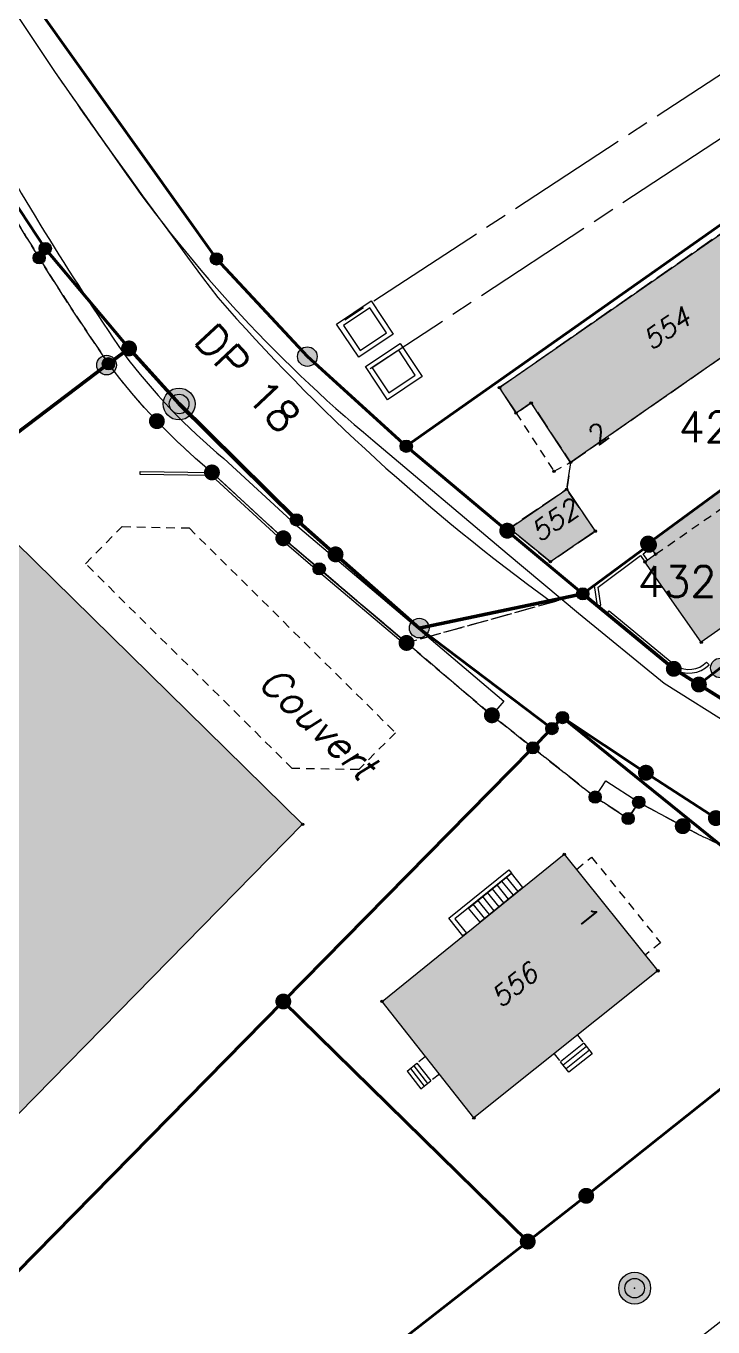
# Model space of a CAD drawing. Header units: metres. Extents: x 2513914 to 2544706, y 1140005 to 1171926.
# Drawn here: x 2515221.8 to 2515277.8, y 1146264.2 to 1146370.3 of the extents above; entities that cross this region are included whole.
import ezdxf
from ezdxf.enums import TextEntityAlignment as Align

# ---------------------------------------------------------------- set-up
doc = ezdxf.new("R2010")
doc.units = ezdxf.units.M
for name, pattern in [('MO_G', [2.5, 1.5, -1]), ('MO_I', [2, 1.5, -0.5]), ('MO_J', [1.2, 0.7, -0.5]), ('MO_L', [13.8, 10, -1, 1.8, -1])]:
    doc.linetypes.add(name, pattern=pattern)
for name, color, linetype, lineweight in [('MO_AD_NO_POLICE', 7, 'Continuous', 20), ('MO_BF', 7, 'Continuous', 40), ('MO_BF_IMMEUBLE', 7, 'Continuous', 40), ('MO_BF_NUMERO', 7, 'Continuous', 40), ('MO_BF_PTS', 7, 'Continuous', 20), ('MO_CS_BAT', 7, 'Continuous', 20), ('MO_CS_BAT_DES', 7, 'Continuous', 20), ('MO_CS_BAT_NUM', 7, 'Continuous', 20), ('MO_CS_PTS', 7, 'Continuous', 20), ('MO_CS_RD_CHFER', 7, 'MO_I', 20), ('MO_CS_RD_PLACE', 7, 'MO_I', 20), ('MO_CS_RD_ROUTE', 7, 'MO_I', 20), ('MO_CS_SV_JARDIN', 7, 'MO_I', 20), ('MO_OD_PTS', 7, 'Continuous', 20), ('MO_ODL_BAT_DETAIL', 7, 'MO_J', 20), ('MO_ODL_COUVERT', 7, 'MO_J', 20), ('MO_ODL_ESCALIER', 7, 'Continuous', 20), ('MO_ODL_MUR', 7, 'Continuous', 20), ('MO_ODL_NOM', 7, 'Continuous', 20), ('MO_ODL_NOM_DE', 7, 'Continuous', 20), ('MO_ODL_TROTTOIR_AV', 7, 'Continuous', 20), ('MO_ODL_VOIEFERREE', 7, 'MO_L', 20), ('MO_PFP3', 7, 'Continuous', 20), ('MO_RPL', 7, 'MO_G', 40)]:
    doc.layers.add(name, color=color, linetype=linetype, lineweight=lineweight)
for name, color, linetype, lineweight, true_color in [('MO_BF_PTS_CA', 7, 'Continuous', 18, 0xffffff), ('MO_CS_BAT_HACH', 7, 'Continuous', 20, 0xa0a0a0), ('MO_PFP3_CA', 7, 'Continuous', 18, 0xffffff), ('MO_RPL_CA', 7, 'Continuous', 50, 0xffffff)]:
    doc.layers.add(name, color=color, linetype=linetype, lineweight=lineweight, true_color=true_color)
doc.styles.get("Standard").update_dxf_attribs({"font": 'simplex.shx'})

# ---------------------------------------------------------------- blocks, each defined once
blk = doc.blocks.new('AD')
at = {"layer": 'MO_AD_NO_POLICE'}
blk.add_attdef('NUMERO', text='', height=0.0016, dxfattribs=at).set_placement((0, 0), align=Align.MIDDLE_CENTER)
blk = doc.blocks.new('B_CS_BAT')
at = {"layer": 'MO_CS_BAT_DES', "oblique": 15, "flags": 1}
blk.add_attdef('DESIGNATION', text='', height=0.0016, dxfattribs=at).set_placement((0.00143, -0.00113), align=Align.MIDDLE_CENTER)
at = {"layer": 'MO_CS_BAT_NUM', "oblique": 15}
blk.add_attdef('NUMERO', text='', height=0.0016, dxfattribs=at).set_placement((0.00143, 0.00088), align=Align.MIDDLE_CENTER)
blk = doc.blocks.new('B_ODL_NOM')
at = {"layer": 'MO_ODL_NOM', "oblique": 15}
blk.add_attdef('NOM', text='', height=0.0023, dxfattribs=at).set_placement((0.00001, -0.00083), align=Align.BOTTOM_LEFT)
at = {"layer": 'MO_ODL_NOM_DE', "flags": 1}
blk.add_attdef('NOMOBJET_DE', text='', height=0.0018, dxfattribs=at).set_placement((0.00001, -0.00284), align=Align.MIDDLE_CENTER)
blk = doc.blocks.new('IMMEUBLE_NUM')
at = {"layer": 'MO_BF_IMMEUBLE', "flags": 1}
blk.add_attdef('IDENTDN', (-0.00003, 0.00289), '', height=0.0025, dxfattribs=at)
at = {"layer": 'MO_BF_NUMERO'}
blk.add_attdef('NUMERO', (-0.00003, -0.00011), '', height=0.0025, dxfattribs=at)
blk = doc.blocks.new('PFP3_BORNE')
at = {"layer": 'MO_PFP3_CA'}
h = blk.add_hatch(color=256, dxfattribs=at)
edge = h.paths.add_edge_path()
edge.add_arc((0, 0), 0.0013, 0, 360)
at = {"layer": 'MO_BF_PTS'}
blk.add_point((0, 0), dxfattribs=at)
at = {"layer": 'MO_PFP3', "linetype": 'Continuous'}
for radius in [0.0013, 0.0008]:
    blk.add_circle((0, 0), radius, dxfattribs=at)
blk = doc.blocks.new('PTS_BF_BORNE')
at = {"layer": 'MO_BF_PTS_CA'}
h = blk.add_hatch(color=256, dxfattribs=at)
edge = h.paths.add_edge_path()
edge.add_arc((0, 0), 0.0008, 0, 360)
at = {"layer": 'MO_BF_PTS', "linetype": 'Continuous'}
blk.add_circle((0, 0), 0.0008, dxfattribs=at)
blk.add_point((0, 0), dxfattribs=at)
blk = doc.blocks.new('PTS_BF_CHEVILLE')
at = {"layer": 'MO_BF_PTS_CA'}
h = blk.add_hatch(color=256, dxfattribs=at)
edge = h.paths.add_edge_path()
edge.add_arc((0, 0), 0.0005, 0, 360)
at = {"layer": 'MO_BF_PTS', "linetype": 'Continuous'}
blk.add_circle((0, 0), 0.0005, dxfattribs=at)
blk.add_point((0, 0), dxfattribs=at)
blk = doc.blocks.new('PTS_BF_NON_MATE_DEFINI')
at = {"layer": 'MO_BF_PTS_CA'}
h = blk.add_hatch(color=256, dxfattribs=at)
edge = h.paths.add_edge_path()
edge.add_arc((0, 0), 0.00065, 0, 360)
at = {"layer": 'MO_BF_PTS', "linetype": 'Continuous'}
for radius in [0.00015, 0.0001, 0.00005]:
    blk.add_circle((0, 0), radius, dxfattribs=at)
blk.add_point((0, 0), dxfattribs=at)
blk = doc.blocks.new('PTS_BF_NON_MATE_NONDEFINI')
at = {"layer": 'MO_BF_PTS_CA'}
h = blk.add_hatch(color=256, dxfattribs=at)
edge = h.paths.add_edge_path()
edge.add_arc((0, 0), 0.00065, 0, 360)
at = {"layer": 'MO_BF_PTS', "linetype": 'Continuous'}
blk.add_circle((0, 0), 0.0001, dxfattribs=at)
blk.add_point((0, 0), dxfattribs=at)
blk = doc.blocks.new('PTS_CS')
at = {"layer": 'MO_CS_PTS', "linetype": 'Continuous'}
blk.add_circle((0, 0), 0.0001, dxfattribs=at)
at = {"layer": 'MO_CS_PTS'}
blk.add_point((0, 0), dxfattribs=at)
blk = doc.blocks.new('PTS_OD')
at = {"layer": 'MO_OD_PTS', "linetype": 'Continuous'}
blk.add_circle((0, 0), 0.0001, dxfattribs=at)
at = {"layer": 'MO_OD_PTS'}
blk.add_point((0, 0), dxfattribs=at)

msp = doc.modelspace()

# ---------------------------------------------------------------- hatches: boundary and pattern name
at = {"layer": 'MO_CS_BAT_HACH'}
for points in [[(2515300.69, 1146357.15), (2515297.97, 1146355.25), (2515296.8, 1146356.85), (2515289.87, 1146351.95), (2515283.51, 1146346.72), (2515266.21, 1146334.68), (2515262.99, 1146339.52), (2515261.76, 1146338.7), (2515260.41, 1146340.77), (2515278.77, 1146353.54), (2515294.2, 1146364.53)], [(2515287.98, 1146331.63), (2515286.22, 1146330.38), (2515287.94, 1146327.97), (2515285.05, 1146325.93), (2515285.13, 1146325.81), (2515276.86, 1146320.01), (2515272.27, 1146326.57), (2515273.14, 1146327.2), (2515272.6, 1146327.96), (2515272.52, 1146328.06), (2515279.87, 1146333.44), (2515284.26, 1146336.63), (2515284.34, 1146336.51)], [(2515265.89, 1146332.49), (2515268.22, 1146329.07), (2515264.56, 1146326.58), (2515261.22, 1146329.3)], [(2515194.86, 1146304.72), (2515219.37, 1146329.7), (2515244.35, 1146305.18), (2515219.83, 1146280.19)], [(2515273.32, 1146293.23), (2515258.32, 1146281.24), (2515250.83, 1146290.74), (2515265.69, 1146302.73)]]:
    msp.add_hatch(color=256, dxfattribs=at).paths.add_polyline_path(points)

# ---------------------------------------------------------------- linework, layer by layer
at = {"layer": 'MO_BF', "flags": 128}
for points in [[(2515230.2, 1146343.97), (2515223.37, 1146352.11), (2515217.23, 1146361.4), (2515214.94, 1146364.78), (2515204.96, 1146379.82), (2515195.38, 1146394.12), (2515184.41, 1146410.37), (2515196.49, 1146410.9), (2515222.78, 1146371.65), (2515237.32, 1146351.26), (2515244.74, 1146343.3), (2515252.81, 1146335.99), (2515261.04, 1146329.11), (2515267.2, 1146323.96), (2515253.86, 1146321.17), (2515247.04, 1146327.18), (2515243.85, 1146329.99), (2515234.28, 1146339.44)], [(2515181.62, 1146307.25), (2515166.73, 1146326.78), (2515181.47, 1146337.92), (2515214.94, 1146364.78), (2515217.23, 1146361.4), (2515223.37, 1146352.11), (2515230.2, 1146343.97), (2515228.37, 1146342.61), (2515202.24, 1146322.83), (2515185.29, 1146310.02)], [(2515252.81, 1146335.99), (2515293.86, 1146364.92), (2515294.2, 1146364.53), (2515300.69, 1146357.15), (2515305.16, 1146352.06), (2515301.76, 1146349.46), (2515300.46, 1146348.46), (2515298.34, 1146346.84), (2515295.4, 1146344.59), (2515294.75, 1146344.11), (2515284.34, 1146336.51), (2515284.26, 1146336.63), (2515279.87, 1146333.44), (2515272.52, 1146328.06), (2515272.6, 1146327.96), (2515267.2, 1146323.96), (2515261.04, 1146329.11)], [(2515276.67, 1146316.57), (2515274.62, 1146317.85), (2515267.2, 1146323.96), (2515272.6, 1146327.96), (2515272.52, 1146328.06), (2515279.87, 1146333.44), (2515284.26, 1146336.63), (2515284.34, 1146336.51), (2515287.98, 1146331.63), (2515288.63, 1146330.76), (2515290.95, 1146327.64), (2515278.42, 1146317.92)], [(2515262.71, 1146271.16), (2515267.48, 1146274.89), (2515282.89, 1146287.14), (2515289.26, 1146294.76), (2515265.54, 1146313.87), (2515264.68, 1146312.98), (2515242.78, 1146290.73)], [(2515262.71, 1146271.16), (2515242.82, 1146255.62), (2515215.4, 1146235.93), (2515216.33, 1146234.37), (2515192.88, 1146215.07), (2515190.4, 1146212.76), (2515188.13, 1146213.73), (2515182.38, 1146215.31), (2515176.29, 1146215.88), (2515175.63, 1146216.28), (2515168.56, 1146215.45), (2515213.25, 1146260.72), (2515242.78, 1146290.73)]]:
    msp.add_lwpolyline(points, close=True, dxfattribs=at)
for points in [[(2515196.49, 1146410.9), (2515222.78, 1146371.65), (2515237.32, 1146351.26), (2515244.74, 1146343.3), (2515252.81, 1146335.99), (2515293.86, 1146364.92), (2515294.2, 1146364.53), (2515300.69, 1146357.15), (2515305.16, 1146352.06), (2515301.76, 1146349.46), (2515300.46, 1146348.46), (2515304.3, 1146342.07), (2515305.45, 1146342.81), (2515307.67, 1146339.07), (2515307.83, 1146338.79), (2515301.36, 1146335.4), (2515290.95, 1146327.64), (2515278.42, 1146317.92), (2515276.67, 1146316.57), (2515278.89, 1146315.18), (2515281.41, 1146317.1), (2515287.59, 1146321.81), (2515345.71, 1146358.89)], [(2515213.25, 1146260.72), (2515242.78, 1146290.73), (2515264.68, 1146312.98), (2515253.86, 1146321.17), (2515247.04, 1146327.18), (2515243.85, 1146329.99), (2515234.28, 1146339.44), (2515230.2, 1146343.97), (2515228.37, 1146342.61), (2515202.24, 1146322.83)], [(2515278.89, 1146315.18), (2515276.67, 1146316.57), (2515274.62, 1146317.85), (2515267.2, 1146323.96), (2515253.86, 1146321.17), (2515264.68, 1146312.98), (2515265.54, 1146313.87), (2515272.35, 1146309.38), (2515278.05, 1146305.68)], [(2515303.76, 1146258.66), (2515319.35, 1146274.63), (2515320.32, 1146275.57), (2515322, 1146277.33), (2515321.41, 1146277.87), (2515321.01, 1146278.27), (2515316.06, 1146282.68), (2515316.1, 1146282.96), (2515307.87, 1146288.86), (2515307.5, 1146288.76), (2515299.88, 1146293.07), (2515299.22, 1146292.82), (2515289.53, 1146298.48), (2515287.83, 1146299.49), (2515287.13, 1146299.92), (2515280.99, 1146303.78), (2515278.05, 1146305.68), (2515272.35, 1146309.38), (2515265.54, 1146313.87), (2515289.26, 1146294.76), (2515282.89, 1146287.14), (2515267.48, 1146274.89), (2515262.71, 1146271.16), (2515242.82, 1146255.62)]]:
    msp.add_lwpolyline(points, dxfattribs=at)
at = {"layer": 'MO_CS_BAT', "flags": 128}
for points in [[(2515300.69, 1146357.15), (2515297.97, 1146355.25), (2515296.8, 1146356.85), (2515289.87, 1146351.95), (2515283.51, 1146346.72), (2515266.21, 1146334.68), (2515262.99, 1146339.52), (2515261.76, 1146338.7), (2515260.41, 1146340.77), (2515278.77, 1146353.54), (2515294.2, 1146364.53)], [(2515287.98, 1146331.63), (2515286.22, 1146330.38), (2515287.94, 1146327.97), (2515285.05, 1146325.93), (2515285.13, 1146325.81), (2515276.86, 1146320.01), (2515272.27, 1146326.57), (2515273.14, 1146327.2), (2515272.6, 1146327.96), (2515272.52, 1146328.06), (2515279.87, 1146333.44), (2515284.26, 1146336.63), (2515284.34, 1146336.51)], [(2515265.89, 1146332.49), (2515268.22, 1146329.07), (2515264.56, 1146326.58), (2515261.22, 1146329.3)], [(2515194.86, 1146304.72), (2515219.37, 1146329.7), (2515244.35, 1146305.18), (2515219.83, 1146280.19)], [(2515273.32, 1146293.23), (2515258.32, 1146281.24), (2515250.83, 1146290.74), (2515265.69, 1146302.73)]]:
    msp.add_lwpolyline(points, close=True, dxfattribs=at)
at = {"layer": 'MO_CS_RD_CHFER', "flags": 128}
msp.add_lwpolyline([(2515285.75, 1146300.79), (2515287.13, 1146299.92), (2515287.83, 1146299.49), (2515289.53, 1146298.48), (2515299.22, 1146292.82), (2515299.88, 1146293.07), (2515307.5, 1146288.76), (2515307.87, 1146288.86), (2515316.1, 1146282.96), (2515316.06, 1146282.68), (2515321.01, 1146278.27), (2515321.41, 1146277.87), (2515322, 1146277.33), (2515320.32, 1146275.57), (2515319.35, 1146274.63), (2515303.76, 1146258.66), (2515297.44, 1146252.18), (2515290.08, 1146245.69), (2515283.23, 1146239.74), (2515258.61, 1146218.59), (2515245.68, 1146205.26), (2515240.39, 1146199.05), (2515237.21, 1146195.31), (2515234.78, 1146192.24), (2515233.44, 1146192.18), (2515231.78, 1146193.7), (2515230.77, 1146194.51), (2515227.51, 1146191.79), (2515227.01, 1146191.41), (2515209.3, 1146180.06), (2515178.74, 1146201.72), (2515186.94, 1146209.42), (2515190.4, 1146212.76), (2515192.88, 1146215.07), (2515216.33, 1146234.37), (2515215.4, 1146235.93), (2515242.82, 1146255.62), (2515262.71, 1146271.16), (2515267.48, 1146274.89), (2515282.89, 1146287.14), (2515289.26, 1146294.76), (2515278.34, 1146303.56, 0.017954), (2515280.81, 1146302.58)], format="xyb", close=True, dxfattribs=at)
at = {"layer": 'MO_CS_RD_PLACE', "flags": 128}
msp.add_lwpolyline([(2515278.89, 1146315.18), (2515276.67, 1146316.57), (2515274.62, 1146317.85), (2515267.2, 1146323.96), (2515261.04, 1146329.11), (2515261.22, 1146329.3), (2515264.56, 1146326.58), (2515268.22, 1146329.07), (2515265.89, 1146332.49), (2515266.21, 1146334.68), (2515283.51, 1146346.72), (2515289.87, 1146351.95), (2515296.8, 1146356.85), (2515297.97, 1146355.25), (2515300.69, 1146357.15), (2515294.2, 1146364.53), (2515293.86, 1146364.92), (2515295.74, 1146366.25), (2515305.16, 1146352.06), (2515314.05, 1146338.69), (2515287.59, 1146321.81), (2515281.41, 1146317.1)], close=True, dxfattribs=at)
for points in [[(2515228.52, 1146342.72), (2515202.24, 1146322.83), (2515185.29, 1146310.02), (2515181.62, 1146307.25), (2515166.73, 1146326.78), (2515181.47, 1146337.92), (2515214.94, 1146364.78), (2515217.03, 1146361.25, 0.023055)], [(2515106.79, 1146258.13), (2515104.26, 1146256.94), (2515104.24, 1146250.79), (2515103.74, 1146249.37), (2515096.74, 1146251.74), (2515094.98, 1146251.91), (2515083.93, 1146246.7), (2515085.6, 1146243.09), (2515083.97, 1146238.31), (2515106.1, 1146230.79), (2515125.87, 1146224.07), (2515138.08, 1146220.99), (2515148.12, 1146220.27), (2515159.2, 1146220.46), (2515175.47, 1146222.45), (2515213.25, 1146260.72), (2515242.78, 1146290.73), (2515263.13, 1146311.41), (2515259.79, 1146314.06), (2515252.83, 1146319.96), (2515245.71, 1146326), (2515242.78, 1146328.49), (2515236.96, 1146333.86, -0.059721), (2515228.52, 1146342.72), (2515202.24, 1146322.83), (2515185.29, 1146310.02), (2515181.62, 1146307.25), (2515167.24, 1146296.32), (2515152.84, 1146285.51), (2515136.23, 1146272.91), (2515127.64, 1146268.61), (2515112.63, 1146261.07)]]:
    msp.add_lwpolyline(points, format="xyb", close=True, dxfattribs=at)
at = {"layer": 'MO_CS_RD_ROUTE', "flags": 128}
for points in [[(2515204.96, 1146379.82), (2515195.38, 1146394.12), (2515184.41, 1146410.37), (2515186.21, 1146410.45), (2515194.56, 1146410.82), (2515196.49, 1146410.9), (2515222.78, 1146371.65), (2515237.32, 1146351.26), (2515244.74, 1146343.3), (2515252.81, 1146335.99), (2515261.04, 1146329.11), (2515267.2, 1146323.96), (2515252.83, 1146319.96), (2515245.71, 1146326), (2515242.78, 1146328.49), (2515236.96, 1146333.86, -0.059721), (2515228.52, 1146342.72, -0.023055), (2515217.03, 1146361.25), (2515214.94, 1146364.78), (2515207.7, 1146375.69)], [(2515285.75, 1146300.79), (2515287.13, 1146299.92), (2515287.83, 1146299.49), (2515289.53, 1146298.48), (2515299.22, 1146292.82), (2515299.88, 1146293.07), (2515307.5, 1146288.76), (2515307.87, 1146288.86), (2515316.1, 1146282.96), (2515316.06, 1146282.68), (2515321.01, 1146278.27), (2515321.41, 1146277.87), (2515322, 1146277.33), (2515330.38, 1146281.65), (2515329.83, 1146281.76), (2515320.58, 1146287.12), (2515320.39, 1146286.96), (2515312.85, 1146292.46), (2515312.98, 1146292.68), (2515306.28, 1146298.02), (2515300.28, 1146301.78), (2515278.89, 1146315.18), (2515276.67, 1146316.57), (2515274.62, 1146317.85), (2515267.2, 1146323.96), (2515252.83, 1146319.96), (2515259.79, 1146314.06), (2515263.13, 1146311.41), (2515268.21, 1146307.39), (2515270.9, 1146305.65), (2515271.76, 1146306.97), (2515275.35, 1146305.02, 0.022667), (2515278.34, 1146303.56, 0.017954), (2515280.81, 1146302.58)]]:
    msp.add_lwpolyline(points, format="xyb", close=True, dxfattribs=at)
at = {"layer": 'MO_CS_SV_JARDIN', "flags": 128}
for points in [[(2515187.54, 1146481.53), (2515197.92, 1146493.83), (2515231.08, 1146526.04), (2515247.23, 1146539.21), (2515248.77, 1146540.47), (2515281.2, 1146571.86, -0.130553), (2515291.11, 1146574.44), (2515325.37, 1146579.34, -0.288958), (2515336.43, 1146572.93), (2515352.12, 1146539.52), (2515353.16, 1146537.84), (2515354.52, 1146535.63), (2515365.56, 1146543.03), (2515371.66, 1146546.66), (2515378.16, 1146549.52), (2515408.03, 1146556.96), (2515439.13, 1146564.38), (2515458.77, 1146569.1), (2515461.78, 1146567.8), (2515463.48, 1146565.06), (2515463.28, 1146543.17), (2515458.77, 1146537.18), (2515450.78, 1146532.34), (2515425.09, 1146516.53), (2515424.46, 1146516.08), (2515411.38, 1146509.1), (2515412.78, 1146501.07), (2515428.15, 1146470.31), (2515432.09, 1146458.66), (2515387.57, 1146428.04), (2515395.6, 1146415.51), (2515393.95, 1146414.46), (2515404.77, 1146397.59), (2515406.41, 1146398.64), (2515406.66, 1146398.26), (2515345.71, 1146358.89), (2515314.05, 1146338.69), (2515305.16, 1146352.06), (2515295.74, 1146366.25), (2515293.86, 1146364.92), (2515294.2, 1146364.53), (2515278.77, 1146353.54), (2515260.41, 1146340.77), (2515261.76, 1146338.7), (2515262.99, 1146339.52), (2515266.21, 1146334.68), (2515265.89, 1146332.49), (2515261.22, 1146329.3), (2515261.04, 1146329.11), (2515252.81, 1146335.99), (2515244.74, 1146343.3), (2515237.32, 1146351.26), (2515222.78, 1146371.65), (2515196.49, 1146410.9), (2515197.22, 1146418.52), (2515203.67, 1146424.85), (2515185.81, 1146454.44), (2515183.82, 1146461.77), (2515183.95, 1146471.95)], [(2515065.03, 1146238.37), (2515096.48, 1146227.59), (2515123.67, 1146218.23), (2515136.84, 1146214.98), (2515147.75, 1146214.07), (2515159.96, 1146214.34), (2515168.56, 1146215.45), (2515175.63, 1146216.28), (2515176.29, 1146215.88), (2515182.38, 1146215.31), (2515188.13, 1146213.73), (2515190.4, 1146212.76), (2515192.88, 1146215.07), (2515216.33, 1146234.37), (2515215.4, 1146235.93), (2515242.82, 1146255.62), (2515262.71, 1146271.16), (2515267.48, 1146274.89), (2515282.89, 1146287.14), (2515289.26, 1146294.76), (2515278.34, 1146303.56, -0.022667), (2515275.35, 1146305.02), (2515271.76, 1146306.97), (2515270.9, 1146305.65), (2515268.21, 1146307.39), (2515263.13, 1146311.41), (2515242.78, 1146290.73), (2515213.25, 1146260.72), (2515175.47, 1146222.45), (2515159.2, 1146220.46), (2515148.12, 1146220.27), (2515138.08, 1146220.99), (2515125.87, 1146224.07), (2515106.1, 1146230.79), (2515083.97, 1146238.31), (2515085.6, 1146243.09), (2515083.93, 1146246.7), (2515094.98, 1146251.91), (2515096.74, 1146251.74), (2515103.74, 1146249.37), (2515104.24, 1146250.79), (2515104.26, 1146256.94), (2515088.03, 1146249.26)]]:
    msp.add_lwpolyline(points, format="xyb", close=True, dxfattribs=at)
at = {"layer": 'MO_ODL_BAT_DETAIL'}
for points in [[(2515261.76, 1146338.7), (2515264.86, 1146333.95), (2515266.21, 1146334.68)], [(2515273.14, 1146327.2), (2515280.61, 1146332.38), (2515285.05, 1146325.93)], [(2515266.68, 1146301.5), (2515267.92, 1146302.5), (2515273.54, 1146295.52), (2515272.29, 1146294.52)], [(2515266.76, 1146287.99), (2515267.28, 1146287.33)], [(2515254.37, 1146286.25), (2515253.68, 1146285.7)], [(2515264.86, 1146286.47), (2515265.39, 1146285.82)], [(2515255.51, 1146284.8), (2515254.82, 1146284.26)]]:
    msp.add_lwpolyline(points, dxfattribs=at)
at = {"layer": 'MO_ODL_COUVERT'}
msp.add_lwpolyline([(2515226.65, 1146326.42), (2515229.64, 1146329.44), (2515235.1, 1146329.33), (2515251.92, 1146312.64), (2515248.93, 1146309.63), (2515243.51, 1146309.73), (2515226.65, 1146326.42)], dxfattribs=at)
at = {"layer": 'MO_ODL_ESCALIER'}
for points in [[(2515257.87, 1146298.35), (2515261.38, 1146301.18)], [(2515261.54, 1146299.39), (2515260.6, 1146300.55)], [(2515261.93, 1146299.7), (2515260.99, 1146300.87)], [(2515262.32, 1146300.01), (2515261.38, 1146301.18)], [(2515262.32, 1146300.01), (2515258.82, 1146297.19)], [(2515259.98, 1146298.13), (2515259.04, 1146299.3)], [(2515260.37, 1146298.44), (2515259.43, 1146299.61)], [(2515260.76, 1146298.76), (2515259.82, 1146299.93)], [(2515261.15, 1146299.07), (2515260.21, 1146300.24)], [(2515258.82, 1146297.19), (2515257.87, 1146298.35)], [(2515259.21, 1146297.5), (2515258.26, 1146298.67)], [(2515259.59, 1146297.82), (2515258.65, 1146298.98)], [(2515267.28, 1146287.33), (2515265.39, 1146285.82)], [(2515267.51, 1146287.05), (2515265.61, 1146285.53)], [(2515267.74, 1146286.76), (2515265.84, 1146285.24)], [(2515267.28, 1146287.33), (2515267.97, 1146286.47)], [(2515252.87, 1146285.06), (2515253.68, 1146285.7)], [(2515253.41, 1146285.49), (2515254.55, 1146284.04)], [(2515253.68, 1146285.7), (2515254.82, 1146284.26)], [(2515266.07, 1146284.96), (2515265.39, 1146285.82)], [(2515267.97, 1146286.47), (2515266.07, 1146284.96)], [(2515252.87, 1146285.06), (2515254, 1146283.62)], [(2515253.14, 1146285.27), (2515254.27, 1146283.83)], [(2515254, 1146283.62), (2515254.82, 1146284.26)]]:
    msp.add_lwpolyline(points, dxfattribs=at)
at = {"layer": 'MO_ODL_MUR'}
for points in [[(2515247.12, 1146345.95), (2515249.95, 1146347.84), (2515251.75, 1146345.14), (2515248.93, 1146343.25), (2515247.12, 1146345.95)], [(2515249.84, 1146347.29), (2515247.68, 1146345.84), (2515249.04, 1146343.81), (2515251.2, 1146345.25), (2515249.84, 1146347.29)], [(2515252.3, 1146344.37), (2515254.1, 1146341.67), (2515251.27, 1146339.79), (2515249.47, 1146342.49), (2515252.3, 1146344.37)], [(2515253.54, 1146341.78), (2515252.19, 1146343.82), (2515250.02, 1146342.38), (2515251.38, 1146340.34), (2515253.54, 1146341.78)], [(2515252.71, 1146319.8), (2515245.58, 1146325.85), (2515242.65, 1146328.34), (2515236.93, 1146333.61), (2515231.12, 1146333.68), (2515231.12, 1146333.93), (2515236.96, 1146333.86), (2515242.78, 1146328.49), (2515245.71, 1146326), (2515252.83, 1146319.96), (2515252.71, 1146319.8)], [(2515268.38, 1146322.98), (2515268.68, 1146323.03), (2515268.45, 1146324.51), (2515271.92, 1146327.08), (2515272.27, 1146326.57), (2515272.47, 1146326.72), (2515272.12, 1146327.22), (2515272.78, 1146327.71), (2515272.6, 1146327.96), (2515268.13, 1146324.64), (2515268.38, 1146322.98)], [(2515269.16, 1146322.34), (2515269.35, 1146322.57), (2515274.8, 1146318.09)], [(2515274.62, 1146317.85), (2515269.16, 1146322.34)], [(2515277.29, 1146318.39), (2515277.5, 1146318.18)], [(2515257.43, 1146296.07), (2515256.27, 1146297.51), (2515261.16, 1146301.45)], [(2515261.16, 1146301.45), (2515261.38, 1146301.18), (2515256.76, 1146297.46), (2515257.71, 1146296.29), (2515257.43, 1146296.07)]]:
    msp.add_lwpolyline(points, dxfattribs=at)
for points in [[(2515274.8, 1146318.09, 0.3454), (2515277.29, 1146318.39)], [(2515274.62, 1146317.85, 0.348649), (2515277.5, 1146318.18)]]:
    msp.add_lwpolyline(points, format="xyb", dxfattribs=at)
at = {"layer": 'MO_ODL_TROTTOIR_AV'}
for points in [[(2515194.56, 1146410.82), (2515224.13, 1146366.53)], [(2515224.13, 1146366.53), (2515225.31, 1146364.83), (2515226.5, 1146363.14), (2515227.69, 1146361.46), (2515228.88, 1146359.77), (2515230.09, 1146358.09), (2515231.3, 1146356.42), (2515232.51, 1146354.75), (2515233.74, 1146353.08), (2515234.96, 1146351.42), (2515236.2, 1146349.76), (2515237.44, 1146348.11)], [(2515237.44, 1146348.11), (2515238.2, 1146347.25), (2515238.96, 1146346.39), (2515239.74, 1146345.54), (2515240.51, 1146344.7), (2515241.3, 1146343.86), (2515242.09, 1146343.02), (2515242.88, 1146342.19), (2515243.68, 1146341.37), (2515244.49, 1146340.55), (2515245.3, 1146339.74), (2515246.12, 1146338.94), (2515246.95, 1146338.13), (2515247.77, 1146337.34), (2515248.61, 1146336.55), (2515249.45, 1146335.77), (2515250.3, 1146334.99), (2515251.15, 1146334.22), (2515252.01, 1146333.46), (2515252.87, 1146332.7), (2515253.74, 1146331.95), (2515254.61, 1146331.2), (2515255.49, 1146330.46), (2515256.37, 1146329.72), (2515257.26, 1146329), (2515258.15, 1146328.27), (2515259.05, 1146327.56), (2515259.96, 1146326.85), (2515260.87, 1146326.15), (2515261.78, 1146325.45), (2515262.7, 1146324.76), (2515263.62, 1146324.08), (2515264.55, 1146323.4)], [(2515268.21, 1146307.39), (2515269.07, 1146308.71), (2515271.76, 1146306.97)]]:
    msp.add_lwpolyline(points, dxfattribs=at)
for points in [[(2515186.21, 1146410.45), (2515196.62, 1146395.06), (2515206.12, 1146380.72), (2515217.4, 1146363.68, 0.025108), (2515229.74, 1146343.59, 0.059741), (2515237.94, 1146334.99), (2515243.78, 1146329.61), (2515252.14, 1146322.52), (2515260.76, 1146315.2), (2515259.79, 1146314.06)], [(2515224.13, 1146366.53, 0.003718), (2515228.89, 1146359.75)], [(2515228.89, 1146359.75, 0.069877), (2515250.07, 1146336.5), (2515261.03, 1146327.25), (2515266.86, 1146322.39), (2515273.83, 1146316.69), (2515279.47, 1146313.16, 0.351221), (2515281.65, 1146313.45)]]:
    msp.add_lwpolyline(points, format="xyb", dxfattribs=at)
at = {"layer": 'MO_ODL_VOIEFERREE'}
msp.add_lwpolyline([(2515417.28, 1146452.18), (2515249.86, 1146342.3)], dxfattribs=at)
for points in [[(2515371.86, 1146422.83), (2515350.2, 1146412.25, 0.031033), (2515339.4, 1146406.11), (2515247.1, 1146345.82)], [(2514998.8, 1146001.65), (2515038.86, 1146041.47), (2515116.27, 1146118.41, -0.000181), (2515124.59, 1146126.67, -0.000422), (2515132.92, 1146134.93, -0.000663), (2515141.26, 1146143.18, -0.000965), (2515149.63, 1146151.39, -0.001146), (2515158.03, 1146159.58, -0.001326), (2515166.47, 1146167.73, -0.00157), (2515174.96, 1146175.82, -0.001808), (2515183.5, 1146183.86, -0.00199), (2515192.11, 1146191.83, -0.024563), (2515292.97, 1146275.72, -0.001874), (2515301.18, 1146281.84, -0.001659), (2515309.44, 1146287.91, -0.001464), (2515317.73, 1146293.92, -0.001407), (2515326.05, 1146299.89, -0.004863), (2515357.95, 1146322.15, -0.00134), (2515365.99, 1146327.61, -0.001398), (2515374.07, 1146333.04, -0.001569), (2515382.17, 1146338.41, -0.001711), (2515390.31, 1146343.73, -0.01037), (2515437.91, 1146373.21, -0.003762), (2515457.58, 1146384.64)], [(2515216.92, 1146208.05, -0.019175), (2515295.07, 1146271.74, -0.001858), (2515303.35, 1146277.93, -0.001665), (2515311.67, 1146284.05, -0.001451), (2515320.03, 1146290.12, -0.007289), (2515364.34, 1146321.14, -0.001437), (2515373.46, 1146327.29, -0.001715), (2515382.63, 1146333.38, -0.001814), (2515391.83, 1146339.4, -0.001917), (2515401.08, 1146345.35, -0.01178), (2515455.56, 1146378.33, -0.001766), (2515463.25, 1146382.71)]]:
    msp.add_lwpolyline(points, format="xyb", dxfattribs=at)
at = {"layer": 'MO_RPL', "flags": 128}
for points in [[(2515043.76, 1146647.61), (2515033.68, 1146662.52), (2515015.69, 1146650.36), (2515030.3, 1146624.23), (2515027.66, 1146623.07), (2515029.81, 1146618.24), (2515026.61, 1146608.97), (2515011.52, 1146595.91), (2515002.46, 1146588.66), (2514991.27, 1146475.9), (2515029.05, 1146325.17), (2515037.48, 1146328.62), (2515051.56, 1146334.8), (2515071.26, 1146343.4), (2515079.99, 1146322.73), (2515098, 1146330.91), (2515108.1, 1146335.62), (2515117.99, 1146342.2), (2515121.48, 1146344.52), (2515137.06, 1146354.88), (2515138.05, 1146353.72), (2515140.37, 1146355.29), (2515147.89, 1146342.49), (2515167.19, 1146355.97), (2515169.3, 1146352.57), (2515155.44, 1146342.79), (2515157.45, 1146339.94), (2515162.78, 1146332.38), (2515166.73, 1146326.78), (2515181.62, 1146307.25), (2515185.29, 1146310.02), (2515202.24, 1146322.83), (2515228.37, 1146342.61), (2515230.2, 1146343.97), (2515234.28, 1146339.44), (2515243.85, 1146329.99), (2515247.04, 1146327.18), (2515253.86, 1146321.17), (2515267.2, 1146323.96), (2515274.62, 1146317.85), (2515276.67, 1146316.57), (2515278.89, 1146315.18), (2515281.41, 1146317.1), (2515287.59, 1146321.81), (2515345.47, 1146333.91), (2515385.26, 1146342.23), (2515419.8, 1146331.58), (2515425.87, 1146322.91), (2515438.2, 1146330.83), (2515467.09, 1146349.37), (2515472.31, 1146347.23), (2515483.08, 1146333.13), (2515480.85, 1146365.13), (2515477.44, 1146373.48), (2515524.17, 1146397.58), (2515529.86, 1146444.94), (2515533.3, 1146473.59), (2515517.14, 1146466.65), (2515501.36, 1146459.88), (2515494.17, 1146456.79), (2515451.6, 1146427.34), (2515445.72, 1146442.13), (2515444.43, 1146445.37), (2515428.41, 1146485.66), (2515427.36, 1146487.98), (2515423.61, 1146497.26), (2515421.92, 1146502.54), (2515421.53, 1146504.7), (2515421.76, 1146507.12), (2515422.87, 1146509.12), (2515424.39, 1146510.33), (2515455.09, 1146527.48), (2515463.49, 1146531.91), (2515463.28, 1146543.17), (2515463.48, 1146565.06), (2515463.51, 1146567.95), (2515463.29, 1146576.25), (2515462.72, 1146618.3), (2515459.97, 1146631.81), (2515448.33, 1146665.14), (2515443.57, 1146673.08), (2515436.68, 1146678.91), (2515427.92, 1146680.89), (2515418.98, 1146679.8), (2515385.14, 1146663.19), (2515363.24, 1146649.47), (2515353.27, 1146651.11), (2515206.78, 1146675.27), (2515198.75, 1146676.6), (2515196.66, 1146676.11), (2515195.91, 1146675.78), (2515196.15, 1146675.1), (2515144.08, 1146656.28), (2515111.95, 1146644.7), (2515107.87, 1146644.14), (2515107.12, 1146643.9), (2515103.22, 1146641.8), (2515091.84, 1146638.36), (2515083.1, 1146636.11), (2515074.26, 1146634.46), (2515074.18, 1146635.32), (2515067.49, 1146634.26, -0.046852), (2515063.26, 1146635.05, -0.117768), (2515053.9, 1146640.31), (2515045.86, 1146649.03)], [(2515249.93, 1146176.26, -0.041939), (2515265.27, 1146175.3), (2515361.93, 1146161.22, 0.012397), (2515368.46, 1146160.44, 0.03763), (2515374.76, 1146160.65, 0.111345), (2515380.65, 1146162.71, 0.110984), (2515385.07, 1146167.08, 0.072854), (2515386.85, 1146173.06, 0.073851), (2515386.82, 1146179.4), (2515383, 1146189.16), (2515380.05, 1146196.68), (2515379.62, 1146197.79), (2515375.19, 1146209.1), (2515371.63, 1146217.25), (2515367.93, 1146224.05), (2515367.32, 1146225.16), (2515364.33, 1146229.26), (2515362.59, 1146231.66), (2515361.93, 1146232.64), (2515356.05, 1146239.84), (2515350.08, 1146246.61), (2515345.64, 1146251.4), (2515343.21, 1146254.06), (2515340.61, 1146256.82), (2515338.17, 1146259.52), (2515336.32, 1146261.57), (2515322, 1146277.33), (2515330.38, 1146281.65), (2515329.83, 1146281.76), (2515320.58, 1146287.12), (2515320.39, 1146286.96), (2515312.85, 1146292.46), (2515312.98, 1146292.68), (2515306.28, 1146298.02), (2515300.28, 1146301.78), (2515278.89, 1146315.18), (2515276.67, 1146316.57), (2515274.62, 1146317.85), (2515267.2, 1146323.96), (2515253.86, 1146321.17), (2515247.04, 1146327.18), (2515243.85, 1146329.99), (2515234.28, 1146339.44), (2515230.2, 1146343.97), (2515228.37, 1146342.61), (2515202.24, 1146322.83), (2515185.29, 1146310.02), (2515181.62, 1146307.25), (2515166.73, 1146326.78), (2515162.78, 1146332.38), (2515157.45, 1146339.94), (2515155.44, 1146342.79), (2515169.3, 1146352.57), (2515167.19, 1146355.97), (2515147.89, 1146342.49), (2515140.37, 1146355.29), (2515138.05, 1146353.72), (2515137.06, 1146354.88), (2515121.48, 1146344.52), (2515117.99, 1146342.2), (2515108.1, 1146335.62), (2515098, 1146330.91), (2515079.99, 1146322.73), (2515071.26, 1146343.4), (2515051.56, 1146334.8), (2515037.48, 1146328.62), (2515029.05, 1146325.17), (2514996.17, 1146311.31), (2515003.37, 1146300.7), (2515007.1, 1146289.33), (2515008.62, 1146284.79), (2515019.13, 1146269), (2515028.97, 1146253.98), (2515035.05, 1146250.21), (2515042.7, 1146246.64), (2515065.03, 1146238.37), (2515096.48, 1146227.59), (2515123.67, 1146218.23), (2515136.84, 1146214.98), (2515147.75, 1146214.07), (2515159.96, 1146214.34), (2515168.56, 1146215.45), (2515175.63, 1146216.28), (2515176.29, 1146215.88), (2515182.38, 1146215.31), (2515188.13, 1146213.73), (2515190.4, 1146212.76), (2515186.94, 1146209.42), (2515178.74, 1146201.72), (2515209.3, 1146180.06), (2515226.69, 1146176.39), (2515234.93, 1146174.69, -0.041256)]]:
    msp.add_lwpolyline(points, format="xyb", close=True, dxfattribs=at)
at = {"layer": 'MO_RPL_CA', "flags": 128}
for points in [[(2515336.32, 1146261.57), (2515322, 1146277.33), (2515330.38, 1146281.65), (2515329.83, 1146281.76), (2515320.58, 1146287.12), (2515320.39, 1146286.96), (2515312.85, 1146292.46), (2515312.98, 1146292.68), (2515306.28, 1146298.02), (2515300.28, 1146301.78), (2515278.89, 1146315.18), (2515276.67, 1146316.57), (2515274.62, 1146317.85), (2515267.2, 1146323.96), (2515253.86, 1146321.17), (2515247.04, 1146327.18), (2515243.85, 1146329.99), (2515234.28, 1146339.44), (2515230.2, 1146343.97), (2515228.37, 1146342.61), (2515202.24, 1146322.83)], [(2515202.24, 1146322.83), (2515228.37, 1146342.61), (2515230.2, 1146343.97), (2515234.28, 1146339.44), (2515243.85, 1146329.99), (2515247.04, 1146327.18), (2515253.86, 1146321.17), (2515267.2, 1146323.96), (2515274.62, 1146317.85), (2515276.67, 1146316.57), (2515278.89, 1146315.18), (2515281.41, 1146317.1), (2515287.59, 1146321.81), (2515345.47, 1146333.91), (2515385.26, 1146342.23), (2515419.8, 1146331.58), (2515425.87, 1146322.91), (2515438.2, 1146330.83)]]:
    msp.add_lwpolyline(points, dxfattribs=at)

# ---------------------------------------------------------------- block references
at = {"layer": 'MO_AD_NO_POLICE', "xscale": 1000, "yscale": 1000, "zscale": 1000}
for p, rotation, values in [((2515268.49, 1146337.04), 35.55, {'NUMERO': '2'}), ((2515267.66, 1146297.6), 308.79, {'NUMERO': '1'})]:
    msp.add_blockref('AD', p, dxfattribs=dict(at, rotation=rotation)).add_auto_attribs(values)
at = {"layer": 'MO_BF_IMMEUBLE'}
ref = msp.add_blockref('IMMEUBLE_NUM', (2515235.49, 1146344.58), dxfattribs=dict(at, xscale=1000, yscale=1000, zscale=1000, rotation=313.02))
ref.add_attrib('NUMERO', 'DP 18', (2515235.39, 1146344.53), dxfattribs={"layer": 'MO_BF_NUMERO', "height": 2.5, "rotation": 313.02})
ref = msp.add_blockref('IMMEUBLE_NUM', (2515275.04, 1146336.43), dxfattribs=dict(at, xscale=1000, yscale=1000, zscale=1000))
ref.add_attrib('NUMERO', '429', (2515275.01, 1146336.32), dxfattribs={"layer": 'MO_BF_NUMERO', "height": 2.5})
ref = msp.add_blockref('IMMEUBLE_NUM', (2515271.72, 1146323.83), dxfattribs=dict(at, xscale=1000, yscale=1000, zscale=1000))
ref.add_attrib('NUMERO', '432', (2515271.68, 1146323.72), dxfattribs={"layer": 'MO_BF_NUMERO', "height": 2.5})
at = {"layer": 'MO_BF_PTS', "xscale": 1000, "yscale": 1000, "zscale": 1000}
for name, p in [('PTS_BF_CHEVILLE', (2515223.37, 1146352.11)), ('PTS_BF_CHEVILLE', (2515222.87, 1146351.36)), ('PTS_BF_CHEVILLE', (2515237.32, 1146351.26)), ('PTS_BF_NON_MATE_DEFINI', (2515230.2, 1146343.97)), ('PTS_BF_BORNE', (2515244.74, 1146343.3)), ('PTS_BF_BORNE', (2515228.37, 1146342.61)), ('PTS_BF_CHEVILLE', (2515228.52, 1146342.72)), ('PTS_BF_NON_MATE_NONDEFINI', (2515232.47, 1146338.04)), ('PTS_BF_CHEVILLE', (2515252.81, 1146335.99)), ('PTS_BF_NON_MATE_DEFINI', (2515236.96, 1146333.86)), ('PTS_BF_CHEVILLE', (2515243.85, 1146329.99)), ('PTS_BF_NON_MATE_DEFINI', (2515242.78, 1146328.49)), ('PTS_BF_NON_MATE_DEFINI', (2515261.04, 1146329.11)), ('PTS_BF_NON_MATE_DEFINI', (2515272.52, 1146328.06)), ('PTS_BF_NON_MATE_DEFINI', (2515272.6, 1146327.96)), ('PTS_BF_NON_MATE_DEFINI', (2515247.04, 1146327.18)), ('PTS_BF_CHEVILLE', (2515245.71, 1146326)), ('PTS_BF_CHEVILLE', (2515267.2, 1146323.96)), ('PTS_BF_BORNE', (2515253.86, 1146321.17)), ('PTS_BF_NON_MATE_DEFINI', (2515252.83, 1146319.96)), ('PTS_BF_NON_MATE_DEFINI', (2515274.62, 1146317.85)), ('PTS_BF_BORNE', (2515278.42, 1146317.92)), ('PTS_BF_NON_MATE_DEFINI', (2515276.67, 1146316.57)), ('PTS_BF_NON_MATE_DEFINI', (2515259.79, 1146314.06)), ('PTS_BF_CHEVILLE', (2515265.54, 1146313.87)), ('PTS_BF_CHEVILLE', (2515264.68, 1146312.98)), ('PTS_BF_CHEVILLE', (2515263.13, 1146311.41)), ('PTS_BF_NON_MATE_DEFINI', (2515272.35, 1146309.38)), ('PTS_BF_CHEVILLE', (2515268.21, 1146307.39)), ('PTS_BF_CHEVILLE', (2515271.76, 1146306.97)), ('PTS_BF_CHEVILLE', (2515270.9, 1146305.65)), ('PTS_BF_NON_MATE_NONDEFINI', (2515275.35, 1146305.02)), ('PTS_BF_NON_MATE_DEFINI', (2515278.05, 1146305.68)), ('PTS_BF_NON_MATE_NONDEFINI', (2515242.78, 1146290.73)), ('PTS_BF_NON_MATE_DEFINI', (2515267.48, 1146274.89)), ('PTS_BF_NON_MATE_NONDEFINI', (2515262.71, 1146271.16))]:
    msp.add_blockref(name, p, dxfattribs=at)
at = {"layer": 'MO_CS_BAT_NUM', "xscale": 1000, "yscale": 1000, "zscale": 1000}
for p, rotation, values in [((2515273.33, 1146344.05), 34.38, {'NUMERO': '554'}), ((2515264.19, 1146328.4), 34.38, {'NUMERO': '552'}), ((2515261.03, 1146290.48), 38.61, {'NUMERO': '556'})]:
    msp.add_blockref('B_CS_BAT', p, dxfattribs=dict(at, rotation=rotation)).add_auto_attribs(values)
at = {"layer": 'MO_CS_PTS', "xscale": 1000, "yscale": 1000, "zscale": 1000}
for p in [(2515260.41, 1146340.77), (2515262.99, 1146339.52), (2515261.76, 1146338.7), (2515266.21, 1146334.68), (2515265.89, 1146332.49), (2515261.22, 1146329.3), (2515268.22, 1146329.07), (2515273.14, 1146327.2), (2515264.56, 1146326.58), (2515272.27, 1146326.57), (2515276.86, 1146320.01), (2515244.35, 1146305.18), (2515265.69, 1146302.73), (2515273.32, 1146293.23), (2515250.83, 1146290.74), (2515258.32, 1146281.24)]:
    msp.add_blockref('PTS_CS', p, dxfattribs=at)
at = {"layer": 'MO_OD_PTS', "xscale": 1000, "yscale": 1000, "zscale": 1000}
msp.add_blockref('PTS_OD', (2515264.86, 1146333.95), dxfattribs=at)
at = {"layer": 'MO_ODL_NOM', "xscale": 1000, "yscale": 1000, "zscale": 1000, "rotation": 316.8}
msp.add_blockref('B_ODL_NOM', (2515240.69, 1146316.7), dxfattribs=at).add_auto_attribs({'NOM': 'Couvert'})
at = {"layer": 'MO_PFP3', "xscale": 1000, "yscale": 1000, "zscale": 1000}
for p in [(2515234.28, 1146339.44), (2515271.43, 1146267.36)]:
    msp.add_blockref('PFP3_BORNE', p, dxfattribs=at)

doc.saveas('drawing.dxf')
